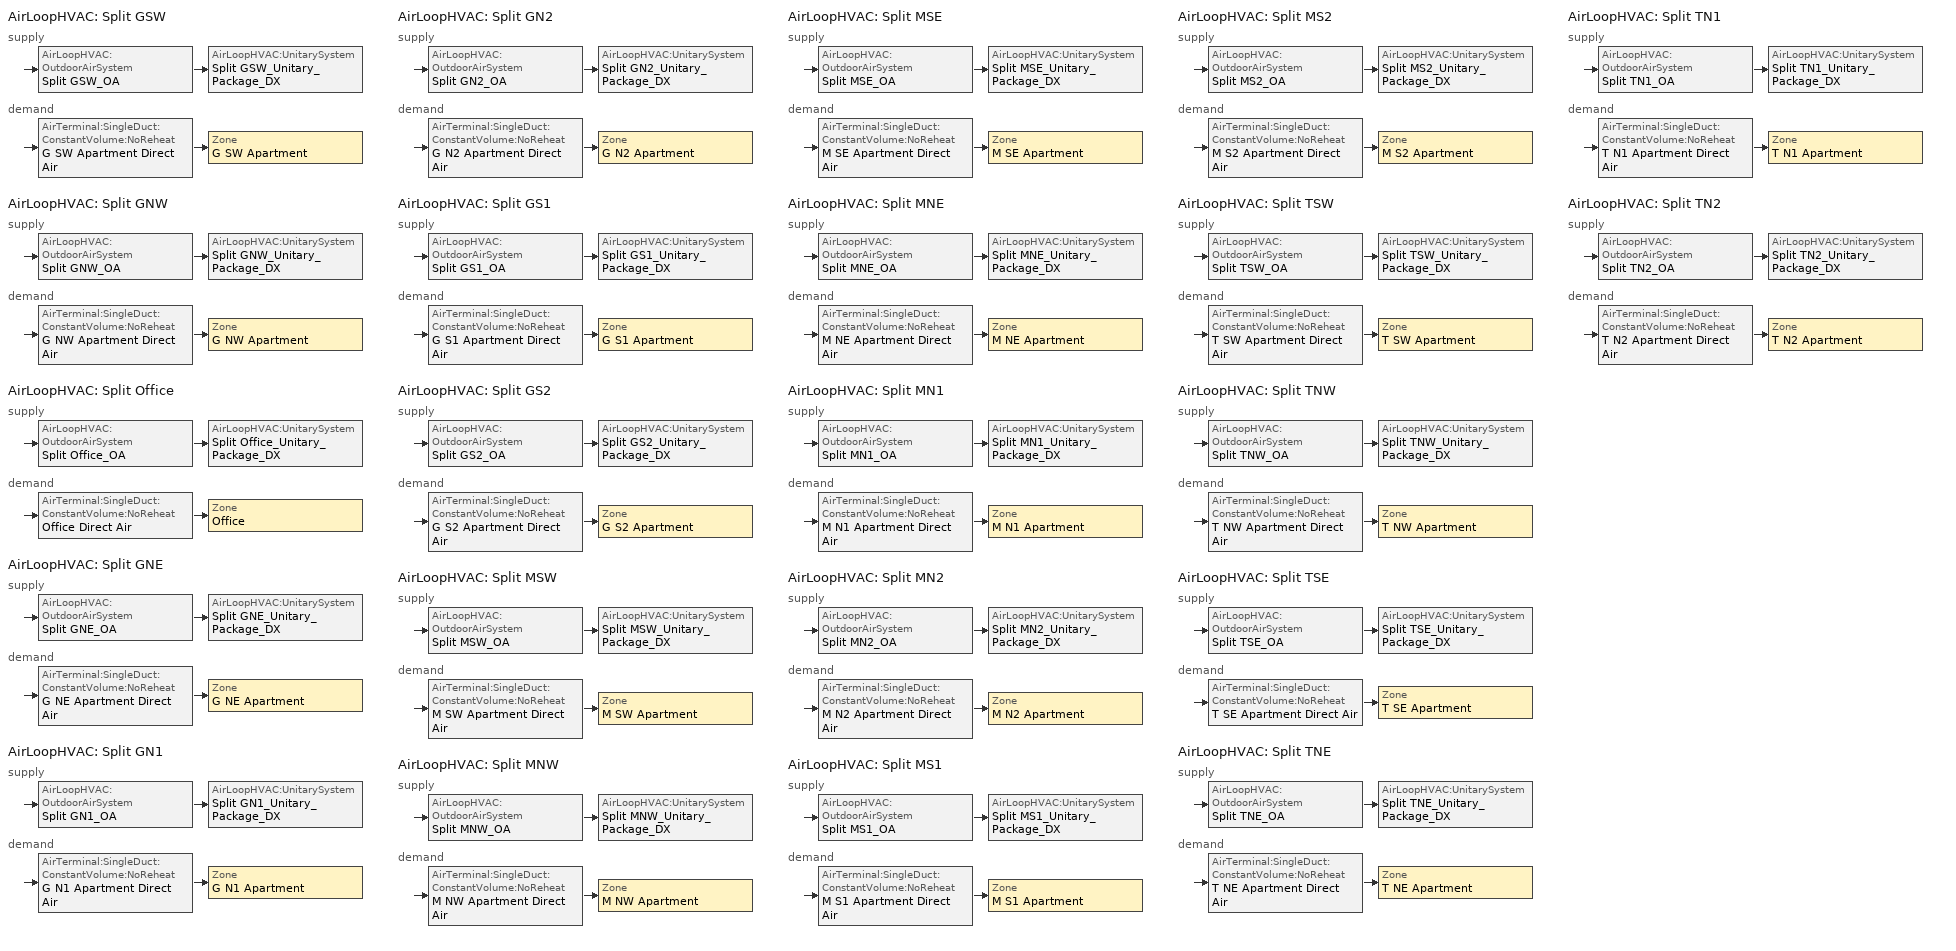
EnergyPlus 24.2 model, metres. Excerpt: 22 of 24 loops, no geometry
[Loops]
AirLoopHVAC 'Split GSW'
 supply: AirLoopHVAC:OutdoorAirSystem 'Split GSW_OA' > AirLoopHVAC:UnitarySystem 'Split GSW_Unitary_Package_DX'
 demand: AirTerminal:SingleDuct:ConstantVolume:NoReheat 'G SW Apartment Direct Air' > Zone 'G SW Apartment'
AirLoopHVAC 'Split GNW'
 supply: AirLoopHVAC:OutdoorAirSystem 'Split GNW_OA' > AirLoopHVAC:UnitarySystem 'Split GNW_Unitary_Package_DX'
 demand: AirTerminal:SingleDuct:ConstantVolume:NoReheat 'G NW Apartment Direct Air' > Zone 'G NW Apartment'
AirLoopHVAC 'Split Office'
 supply: AirLoopHVAC:OutdoorAirSystem 'Split Office_OA' > AirLoopHVAC:UnitarySystem 'Split Office_Unitary_Package_DX'
 demand: AirTerminal:SingleDuct:ConstantVolume:NoReheat 'Office Direct Air' > Zone 'Office'
AirLoopHVAC 'Split GNE'
 supply: AirLoopHVAC:OutdoorAirSystem 'Split GNE_OA' > AirLoopHVAC:UnitarySystem 'Split GNE_Unitary_Package_DX'
 demand: AirTerminal:SingleDuct:ConstantVolume:NoReheat 'G NE Apartment Direct Air' > Zone 'G NE Apartment'
AirLoopHVAC 'Split GN1'
 supply: AirLoopHVAC:OutdoorAirSystem 'Split GN1_OA' > AirLoopHVAC:UnitarySystem 'Split GN1_Unitary_Package_DX'
 demand: AirTerminal:SingleDuct:ConstantVolume:NoReheat 'G N1 Apartment Direct Air' > Zone 'G N1 Apartment'
AirLoopHVAC 'Split GN2'
 supply: AirLoopHVAC:OutdoorAirSystem 'Split GN2_OA' > AirLoopHVAC:UnitarySystem 'Split GN2_Unitary_Package_DX'
 demand: AirTerminal:SingleDuct:ConstantVolume:NoReheat 'G N2 Apartment Direct Air' > Zone 'G N2 Apartment'
AirLoopHVAC 'Split GS1'
 supply: AirLoopHVAC:OutdoorAirSystem 'Split GS1_OA' > AirLoopHVAC:UnitarySystem 'Split GS1_Unitary_Package_DX'
 demand: AirTerminal:SingleDuct:ConstantVolume:NoReheat 'G S1 Apartment Direct Air' > Zone 'G S1 Apartment'
AirLoopHVAC 'Split GS2'
 supply: AirLoopHVAC:OutdoorAirSystem 'Split GS2_OA' > AirLoopHVAC:UnitarySystem 'Split GS2_Unitary_Package_DX'
 demand: AirTerminal:SingleDuct:ConstantVolume:NoReheat 'G S2 Apartment Direct Air' > Zone 'G S2 Apartment'
AirLoopHVAC 'Split MSW'
 supply: AirLoopHVAC:OutdoorAirSystem 'Split MSW_OA' > AirLoopHVAC:UnitarySystem 'Split MSW_Unitary_Package_DX'
 demand: AirTerminal:SingleDuct:ConstantVolume:NoReheat 'M SW Apartment Direct Air' > Zone 'M SW Apartment'
AirLoopHVAC 'Split MNW'
 supply: AirLoopHVAC:OutdoorAirSystem 'Split MNW_OA' > AirLoopHVAC:UnitarySystem 'Split MNW_Unitary_Package_DX'
 demand: AirTerminal:SingleDuct:ConstantVolume:NoReheat 'M NW Apartment Direct Air' > Zone 'M NW Apartment'
AirLoopHVAC 'Split MSE'
 supply: AirLoopHVAC:OutdoorAirSystem 'Split MSE_OA' > AirLoopHVAC:UnitarySystem 'Split MSE_Unitary_Package_DX'
 demand: AirTerminal:SingleDuct:ConstantVolume:NoReheat 'M SE Apartment Direct Air' > Zone 'M SE Apartment'
AirLoopHVAC 'Split MNE'
 supply: AirLoopHVAC:OutdoorAirSystem 'Split MNE_OA' > AirLoopHVAC:UnitarySystem 'Split MNE_Unitary_Package_DX'
 demand: AirTerminal:SingleDuct:ConstantVolume:NoReheat 'M NE Apartment Direct Air' > Zone 'M NE Apartment'
AirLoopHVAC 'Split MN1'
 supply: AirLoopHVAC:OutdoorAirSystem 'Split MN1_OA' > AirLoopHVAC:UnitarySystem 'Split MN1_Unitary_Package_DX'
 demand: AirTerminal:SingleDuct:ConstantVolume:NoReheat 'M N1 Apartment Direct Air' > Zone 'M N1 Apartment'
AirLoopHVAC 'Split MN2'
 supply: AirLoopHVAC:OutdoorAirSystem 'Split MN2_OA' > AirLoopHVAC:UnitarySystem 'Split MN2_Unitary_Package_DX'
 demand: AirTerminal:SingleDuct:ConstantVolume:NoReheat 'M N2 Apartment Direct Air' > Zone 'M N2 Apartment'
AirLoopHVAC 'Split MS1'
 supply: AirLoopHVAC:OutdoorAirSystem 'Split MS1_OA' > AirLoopHVAC:UnitarySystem 'Split MS1_Unitary_Package_DX'
 demand: AirTerminal:SingleDuct:ConstantVolume:NoReheat 'M S1 Apartment Direct Air' > Zone 'M S1 Apartment'
AirLoopHVAC 'Split MS2'
 supply: AirLoopHVAC:OutdoorAirSystem 'Split MS2_OA' > AirLoopHVAC:UnitarySystem 'Split MS2_Unitary_Package_DX'
 demand: AirTerminal:SingleDuct:ConstantVolume:NoReheat 'M S2 Apartment Direct Air' > Zone 'M S2 Apartment'
AirLoopHVAC 'Split TSW'
 supply: AirLoopHVAC:OutdoorAirSystem 'Split TSW_OA' > AirLoopHVAC:UnitarySystem 'Split TSW_Unitary_Package_DX'
 demand: AirTerminal:SingleDuct:ConstantVolume:NoReheat 'T SW Apartment Direct Air' > Zone 'T SW Apartment'
AirLoopHVAC 'Split TNW'
 supply: AirLoopHVAC:OutdoorAirSystem 'Split TNW_OA' > AirLoopHVAC:UnitarySystem 'Split TNW_Unitary_Package_DX'
 demand: AirTerminal:SingleDuct:ConstantVolume:NoReheat 'T NW Apartment Direct Air' > Zone 'T NW Apartment'
AirLoopHVAC 'Split TSE'
 supply: AirLoopHVAC:OutdoorAirSystem 'Split TSE_OA' > AirLoopHVAC:UnitarySystem 'Split TSE_Unitary_Package_DX'
 demand: AirTerminal:SingleDuct:ConstantVolume:NoReheat 'T SE Apartment Direct Air' > Zone 'T SE Apartment'
AirLoopHVAC 'Split TNE'
 supply: AirLoopHVAC:OutdoorAirSystem 'Split TNE_OA' > AirLoopHVAC:UnitarySystem 'Split TNE_Unitary_Package_DX'
 demand: AirTerminal:SingleDuct:ConstantVolume:NoReheat 'T NE Apartment Direct Air' > Zone 'T NE Apartment'
AirLoopHVAC 'Split TN1'
 supply: AirLoopHVAC:OutdoorAirSystem 'Split TN1_OA' > AirLoopHVAC:UnitarySystem 'Split TN1_Unitary_Package_DX'
 demand: AirTerminal:SingleDuct:ConstantVolume:NoReheat 'T N1 Apartment Direct Air' > Zone 'T N1 Apartment'
AirLoopHVAC 'Split TN2'
 supply: AirLoopHVAC:OutdoorAirSystem 'Split TN2_OA' > AirLoopHVAC:UnitarySystem 'Split TN2_Unitary_Package_DX'
 demand: AirTerminal:SingleDuct:ConstantVolume:NoReheat 'T N2 Apartment Direct Air' > Zone 'T N2 Apartment'
[ThermostatSetpoint:SingleHeating]
Name | Setpoint Temperature Schedule
AptHeatingSetPoint | HTGSETP_APT_SCH
OffHeatingSetPoint | HTGSETP_DESIGN_OFF_SCH
[ThermostatSetpoint:SingleCooling]
Name | Setpoint Temperature Schedule
AptCoolingSetPoint | CLGSETP_APT_SCH
OffCoolingSetPoint | CLGSETP_DESIGN_OFF_SCH
[ThermostatSetpoint:DualSetpoint]
Name | Heating Setpoint Temperature Schedule | Cooling Setpoint Temperature Schedule
S Apartment Dual SP Control | S HTGSETP_APT_SCH | S CLGSETP_APT_SCH
N Apartment Dual SP Control | N HTGSETP_APT_SCH | N CLGSETP_APT_SCH
Office Dual SP Control | HTGSETP_OFF_SCH_NO_OPTIMUM | CLGSETP_OFF_SCH_No_Optimum
[DesignSpecification:ZoneAirDistribution]
CM DSZAD Building: Zone Air Distribution Effectiveness in Cooling Mode=1; Zone Air Distribution Effectiveness in Heating Mode=1
[Sizing:Zone] Zone Cooling Design Supply Air Temperature Input Method=SupplyAirTemperature; Zone Cooling Design Supply Air Temperature {C}=12.8; Zone Heating Design Supply Air Temperature Input Method=SupplyAirTemperature; Zone Heating Design Supply Air Temperature {C}=40; Zone Cooling Design Supply Air Humidity Ratio {kgWater/kgDryAir}=0.008; Zone Heating Design Supply Air Humidity Ratio {kgWater/kgDryAir}=0.008; Cooling Design Air Flow Method=DesignDay; Cooling Design Air Flow Rate {m3/s}=0; Cooling Minimum Air Flow Fraction=0; Heating Design Air Flow Method=DesignDay; Heating Design Air Flow Rate {m3/s}=0; Zone Load Sizing Method=Sensible Load Only No Latent Load; Zone Latent Cooling Design Supply Air Humidity Ratio Input Method=HumidityRatioDifference; Zone Cooling Design Supply Air Humidity Ratio Difference {kgWater/kgDryAir}=0.005; Zone Latent Heating Design Supply Air Humidity Ratio Input Method=HumidityRatioDifference; Zone Humidification Design Supply Air Humidity Ratio Difference {kgWater/kgDryAir}=0.005
Name | Design Specification Outdoor Air Object
G SW Apartment | SZ DSOA G SW Apartment
G NW Apartment | SZ DSOA G NW Apartment
Office | SZ DSOA Office
G NE Apartment | SZ DSOA G NE Apartment
G N1 Apartment | SZ DSOA G N1 Apartment
G N2 Apartment | SZ DSOA G N2 Apartment
G S1 Apartment | SZ DSOA G S1 Apartment
G S2 Apartment | SZ DSOA G S2 Apartment
M SW Apartment | SZ DSOA M SW Apartment
M NW Apartment | SZ DSOA M NW Apartment
M SE Apartment | SZ DSOA M SE Apartment
M NE Apartment | SZ DSOA M NE Apartment
M N1 Apartment | SZ DSOA M N1 Apartment
M N2 Apartment | SZ DSOA M N2 Apartment
M S1 Apartment | SZ DSOA M S1 Apartment
M S2 Apartment | SZ DSOA M S2 Apartment
T SW Apartment | SZ DSOA T SW Apartment
T NW Apartment | SZ DSOA T NW Apartment
T SE Apartment | SZ DSOA T SE Apartment
T NE Apartment | SZ DSOA T NE Apartment
T N1 Apartment | SZ DSOA T N1 Apartment
T N2 Apartment | SZ DSOA T N2 Apartment
[DesignSpecification:OutdoorAir] Outdoor Air Method=Flow/Area
Name | Outdoor Air Flow per Zone Floor Area {m3/s-m2}
SZ DSOA G SW Apartment; SZ DSOA G NW Apartment; SZ DSOA G NE Apartment; SZ DSOA G N1 Apartment; SZ DSOA G N2 Apartment; SZ DSOA G S1 Apartment; SZ DSOA G S2 Apartment; SZ DSOA M SW Apartment; SZ DSOA M NW Apartment; SZ DSOA M SE Apartment; SZ DSOA M NE Apartment; SZ DSOA M N1 Apartment; SZ DSOA M N2 Apartment; SZ DSOA M S1 Apartment; SZ DSOA M S2 Apartment; SZ DSOA T SW Apartment; SZ DSOA T NW Apartment; SZ DSOA T SE Apartment; SZ DSOA T NE Apartment; SZ DSOA T N1 Apartment; SZ DSOA T N2 Apartment | 0.000294105
SZ DSOA Office | 0.0004318
[ZoneControl:Thermostat] Control Type Schedule=ZONE CONTROL TYPE SCHED
Name | Zone or ZoneList | Control 1 | Control 2 | Control 3
G SW Apartment Thermostat | G SW Apartment | AptCoolingSetPoint | AptHeatingSetPoint | S Apartment Dual SP Control
G NW Apartment Thermostat | G NW Apartment | AptCoolingSetPoint | AptHeatingSetPoint | N Apartment Dual SP Control
Office Thermostat | Office | OffCoolingSetPoint | OffHeatingSetPoint | Office Dual SP Control
G NE Apartment Thermostat | G NE Apartment | AptCoolingSetPoint | AptHeatingSetPoint | N Apartment Dual SP Control
G N1 Apartment Thermostat | G N1 Apartment | AptCoolingSetPoint | AptHeatingSetPoint | N Apartment Dual SP Control
G N2 Apartment Thermostat | G N2 Apartment | AptCoolingSetPoint | AptHeatingSetPoint | N Apartment Dual SP Control
G S1 Apartment Thermostat | G S1 Apartment | AptCoolingSetPoint | AptHeatingSetPoint | S Apartment Dual SP Control
G S2 Apartment Thermostat | G S2 Apartment | AptCoolingSetPoint | AptHeatingSetPoint | S Apartment Dual SP Control
M SW Apartment Thermostat | M SW Apartment | AptCoolingSetPoint | AptHeatingSetPoint | S Apartment Dual SP Control
M NW Apartment Thermostat | M NW Apartment | AptCoolingSetPoint | AptHeatingSetPoint | N Apartment Dual SP Control
M SE Apartment Thermostat | M SE Apartment | AptCoolingSetPoint | AptHeatingSetPoint | S Apartment Dual SP Control
M NE Apartment Thermostat | M NE Apartment | AptCoolingSetPoint | AptHeatingSetPoint | N Apartment Dual SP Control
M N1 Apartment Thermostat | M N1 Apartment | AptCoolingSetPoint | AptHeatingSetPoint | N Apartment Dual SP Control
M N2 Apartment Thermostat | M N2 Apartment | AptCoolingSetPoint | AptHeatingSetPoint | N Apartment Dual SP Control
M S1 Apartment Thermostat | M S1 Apartment | AptCoolingSetPoint | AptHeatingSetPoint | S Apartment Dual SP Control
M S2 Apartment Thermostat | M S2 Apartment | AptCoolingSetPoint | AptHeatingSetPoint | S Apartment Dual SP Control
T SW Apartment Thermostat | T SW Apartment | AptCoolingSetPoint | AptHeatingSetPoint | S Apartment Dual SP Control
T NW Apartment Thermostat | T NW Apartment | AptCoolingSetPoint | AptHeatingSetPoint | N Apartment Dual SP Control
T SE Apartment Thermostat | T SE Apartment | AptCoolingSetPoint | AptHeatingSetPoint | S Apartment Dual SP Control
T NE Apartment Thermostat | T NE Apartment | AptCoolingSetPoint | AptHeatingSetPoint | N Apartment Dual SP Control
T N1 Apartment Thermostat | T N1 Apartment | AptCoolingSetPoint | AptHeatingSetPoint | N Apartment Dual SP Control
T N2 Apartment Thermostat | T N2 Apartment | AptCoolingSetPoint | AptHeatingSetPoint | N Apartment Dual SP Control
[Coil:Cooling:DX:SingleSpeed] Availability Schedule=COMPACT HVAC-ALWAYS 1; Gross Rated Total Cooling Capacity {W}=AUTOSIZE; Gross Rated Sensible Heat Ratio=AUTOSIZE; Gross Rated Cooling COP {W/W}=4.32299; Rated Air Flow Rate {m3/s}=AUTOSIZE; Total Cooling Capacity Function of Temperature Curve=Split_CapFT; Total Cooling Capacity Function of Flow Fraction Curve=Split_CapFF; Energy Input Ratio Function of Temperature Curve=Split_EIRFT; Energy Input Ratio Function of Flow Fraction Curve=Split_EIRFF; Part Load Fraction Correlation Curve=Split_PLR
Split GSW Cooling Coil; Split GNW Cooling Coil; Split Office Cooling Coil; Split GNE Cooling Coil; Split GN1 Cooling Coil; Split GN2 Cooling Coil; Split GS1 Cooling Coil; Split GS2 Cooling Coil; Split MSW Cooling Coil; Split MNW Cooling Coil; Split MSE Cooling Coil; Split MNE Cooling Coil; Split MN1 Cooling Coil; Split MN2 Cooling Coil; Split MS1 Cooling Coil; Split MS2 Cooling Coil; Split TSW Cooling Coil; Split TNW Cooling Coil; Split TSE Cooling Coil; Split TNE Cooling Coil; Split TN1 Cooling Coil; Split TN2 Cooling Coil
[Coil:Heating:Fuel] Availability Schedule=COMPACT HVAC-ALWAYS 1; Fuel Type=NaturalGas; Burner Efficiency=0.8; Nominal Capacity {W}=AUTOSIZE; On Cycle Parasitic Electric Load {W}=0; Off Cycle Parasitic Fuel Load {W}=0
Split GSW Heating Coil; Split GNW Heating Coil; Split Office Heating Coil; Split GNE Heating Coil; Split GN1 Heating Coil; Split GN2 Heating Coil; Split GS1 Heating Coil; Split GS2 Heating Coil; Split MSW Heating Coil; Split MNW Heating Coil; Split MSE Heating Coil; Split MNE Heating Coil; Split MN1 Heating Coil; Split MN2 Heating Coil; Split MS1 Heating Coil; Split MS2 Heating Coil; Split TSW Heating Coil; Split TNW Heating Coil; Split TSE Heating Coil; Split TNE Heating Coil; Split TN1 Heating Coil; Split TN2 Heating Coil
[Sizing:System] Type of Load to Size On=Sensible; Design Outdoor Air Flow Rate {m3/s}=AUTOSIZE; Central Heating Maximum System Air Flow Ratio=1; Preheat Design Temperature {C}=7; Preheat Design Humidity Ratio {kgWater/kgDryAir}=0.008; Precool Design Temperature {C}=12.8; Precool Design Humidity Ratio {kgWater/kgDryAir}=0.008; Central Cooling Design Supply Air Temperature {C}=12.8; Central Heating Design Supply Air Temperature {C}=40; Type of Zone Sum to Use=NonCoincident; 100% Outdoor Air in Cooling=No; 100% Outdoor Air in Heating=No; Central Cooling Design Supply Air Humidity Ratio {kgWater/kgDryAir}=0.008; Central Heating Design Supply Air Humidity Ratio {kgWater/kgDryAir}=0.008; Cooling Supply Air Flow Rate Method=DesignDay; Cooling Supply Air Flow Rate {m3/s}=0; Heating Supply Air Flow Rate Method=DesignDay; Heating Supply Air Flow Rate {m3/s}=0; System Outdoor Air Method=ZoneSum; Zone Maximum Outdoor Air Fraction=1; Cooling Design Capacity Method=CoolingDesignCapacity; Cooling Design Capacity {W}=autosize; Heating Design Capacity Method=HeatingDesignCapacity; Heating Design Capacity {W}=autosize; Central Cooling Capacity Control Method=OnOff
Split GSW; Split GNW; Split Office; Split GNE; Split GN1; Split GN2; Split GS1; Split GS2; Split MSW; Split MNW; Split MSE; Split MNE; Split MN1; Split MN2; Split MS1; Split MS2; Split TSW; Split TNW; Split TSE; Split TNE; Split TN1; Split TN2
[AirTerminal:SingleDuct:ConstantVolume:NoReheat] Availability Schedule=COMPACT HVAC-ALWAYS 1; Maximum Air Flow Rate {m3/s}=AUTOSIZE
G SW Apartment Direct Air; G NW Apartment Direct Air; Office Direct Air; G NE Apartment Direct Air; G N1 Apartment Direct Air; G N2 Apartment Direct Air; G S1 Apartment Direct Air; G S2 Apartment Direct Air; M SW Apartment Direct Air; M NW Apartment Direct Air; M SE Apartment Direct Air; M NE Apartment Direct Air; M N1 Apartment Direct Air; M N2 Apartment Direct Air; M S1 Apartment Direct Air; M S2 Apartment Direct Air; T SW Apartment Direct Air; T NW Apartment Direct Air; T SE Apartment Direct Air; T NE Apartment Direct Air; T N1 Apartment Direct Air; T N2 Apartment Direct Air
[Zone equipment]
G SW Apartment: G SW Apartment ERV, G SW Apartment Direct Air
G NW Apartment: G NW Apartment ERV, G NW Apartment Direct Air
Office: Office Direct Air
G NE Apartment: G NE Apartment ERV, G NE Apartment Direct Air
G N1 Apartment: G N1 Apartment ERV, G N1 Apartment Direct Air
G N2 Apartment: G N2 Apartment ERV, G N2 Apartment Direct Air
G S1 Apartment: G S1 Apartment ERV, G S1 Apartment Direct Air
G S2 Apartment: G S2 Apartment ERV, G S2 Apartment Direct Air
M SW Apartment: M SW Apartment ERV, M SW Apartment Direct Air
M NW Apartment: M NW Apartment ERV, M NW Apartment Direct Air
M SE Apartment: M SE Apartment ERV, M SE Apartment Direct Air
M NE Apartment: M NE Apartment ERV, M NE Apartment Direct Air
M N1 Apartment: M N1 Apartment ERV, M N1 Apartment Direct Air
M N2 Apartment: M N2 Apartment ERV, M N2 Apartment Direct Air
M S1 Apartment: M S1 Apartment ERV, M S1 Apartment Direct Air
M S2 Apartment: M S2 Apartment ERV, M S2 Apartment Direct Air
T SW Apartment: T SW Apartment ERV, T SW Apartment Direct Air
T NW Apartment: T NW Apartment ERV, T NW Apartment Direct Air
T SE Apartment: T SE Apartment ERV, T SE Apartment Direct Air
T NE Apartment: T NE Apartment ERV, T NE Apartment Direct Air
T N1 Apartment: T N1 Apartment ERV, T N1 Apartment Direct Air
T N2 Apartment: T N2 Apartment ERV, T N2 Apartment Direct Air
[Fan:OnOff] Maximum Flow Rate {m3/s}=autosize; Motor In Airstream Fraction=1
Name | Availability Schedule | Fan Total Efficiency | Pressure Rise {Pa} | Motor Efficiency
Split GSW Supply Fan; Split GNW Supply Fan; Split Office Supply Fan; Split GNE Supply Fan; Split GN1 Supply Fan; Split GN2 Supply Fan; Split GS1 Supply Fan; Split GS2 Supply Fan; Split MSW Supply Fan; Split MNW Supply Fan; Split MSE Supply Fan; Split MNE Supply Fan; Split MN1 Supply Fan; Split MN2 Supply Fan; Split MS1 Supply Fan; Split MS2 Supply Fan; Split TSW Supply Fan; Split TNW Supply Fan; Split TSE Supply Fan; Split TNE Supply Fan; Split TN1 Supply Fan; Split TN2 Supply Fan | COMPACT HVAC-ALWAYS 1 | 0.55575 | 622.5 | 0.855
G SW Apartment ERV Sup Fan; G SW Apartment ERV Exh Fan; G NW Apartment ERV Sup Fan; G NW Apartment ERV Exh Fan; G NE Apartment ERV Sup Fan; G NE Apartment ERV Exh Fan; G N1 Apartment ERV Sup Fan; G N1 Apartment ERV Exh Fan; G N2 Apartment ERV Sup Fan; G N2 Apartment ERV Exh Fan; G S1 Apartment ERV Sup Fan; G S1 Apartment ERV Exh Fan; G S2 Apartment ERV Sup Fan; G S2 Apartment ERV Exh Fan; M SW Apartment ERV Sup Fan; M SW Apartment ERV Exh Fan; M NW Apartment ERV Sup Fan; M NW Apartment ERV Exh Fan; M SE Apartment ERV Sup Fan; M SE Apartment ERV Exh Fan; M NE Apartment ERV Sup Fan; M NE Apartment ERV Exh Fan; M N1 Apartment ERV Sup Fan; M N1 Apartment ERV Exh Fan; M N2 Apartment ERV Sup Fan; M N2 Apartment ERV Exh Fan; M S1 Apartment ERV Sup Fan; M S1 Apartment ERV Exh Fan; M S2 Apartment ERV Sup Fan; M S2 Apartment ERV Exh Fan; T SW Apartment ERV Sup Fan; T SW Apartment ERV Exh Fan; T NW Apartment ERV Sup Fan; T NW Apartment ERV Exh Fan; T SE Apartment ERV Sup Fan; T SE Apartment ERV Exh Fan; T NE Apartment ERV Sup Fan; T NE Apartment ERV Exh Fan; T N1 Apartment ERV Sup Fan; T N1 Apartment ERV Exh Fan; T N2 Apartment ERV Sup Fan; T N2 Apartment ERV Exh Fan | All On | 0.303158 | 257.2747 | 0.48
[AirLoopHVAC:UnitarySystem] Control Type=Load; Dehumidification Control Type=None; Availability Schedule=COMPACT HVAC-ALWAYS 1; Fan Placement=BlowThrough; DX Heating Coil Sizing Ratio=1; Use DOAS DX Cooling Coil=No; Minimum Supply Air Temperature {C}=2; Latent Load Control=SensibleOnlyLoadControl; Cooling Supply Air Flow Rate Method=SupplyAirFlowRate; Cooling Supply Air Flow Rate {m3/s}=AUTOSIZE; Heating Supply Air Flow Rate Method=SupplyAirFlowRate; Heating Supply Air Flow Rate {m3/s}=AUTOSIZE; No Load Supply Air Flow Rate Method=SupplyAirFlowRate; No Load Supply Air Flow Rate {m3/s}=AUTOSIZE; No Load Supply Air Flow Rate Control Set To Low Speed=No; Maximum Supply Air Temperature {C}=AUTOSIZE
Name | Controlling Zone or Thermostat Location | Supply Fan | Supply Air Fan Operating Mode Schedule | Heating Coil | Cooling Coil
Split GSW_Unitary_Package_DX | G SW Apartment | Split GSW Supply Fan | All Off | Split GSW Heating Coil | Split GSW Cooling Coil
Split GNW_Unitary_Package_DX | G NW Apartment | Split GNW Supply Fan | All Off | Split GNW Heating Coil | Split GNW Cooling Coil
Split Office_Unitary_Package_DX | Office | Split Office Supply Fan | FAN_OFF_w_SB_SCH | Split Office Heating Coil | Split Office Cooling Coil
Split GNE_Unitary_Package_DX | G NE Apartment | Split GNE Supply Fan | All Off | Split GNE Heating Coil | Split GNE Cooling Coil
Split GN1_Unitary_Package_DX | G N1 Apartment | Split GN1 Supply Fan | All Off | Split GN1 Heating Coil | Split GN1 Cooling Coil
Split GN2_Unitary_Package_DX | G N2 Apartment | Split GN2 Supply Fan | All Off | Split GN2 Heating Coil | Split GN2 Cooling Coil
Split GS1_Unitary_Package_DX | G S1 Apartment | Split GS1 Supply Fan | All Off | Split GS1 Heating Coil | Split GS1 Cooling Coil
Split GS2_Unitary_Package_DX | G S2 Apartment | Split GS2 Supply Fan | All Off | Split GS2 Heating Coil | Split GS2 Cooling Coil
Split MSW_Unitary_Package_DX | M SW Apartment | Split MSW Supply Fan | All Off | Split MSW Heating Coil | Split MSW Cooling Coil
Split MNW_Unitary_Package_DX | M NW Apartment | Split MNW Supply Fan | All Off | Split MNW Heating Coil | Split MNW Cooling Coil
Split MSE_Unitary_Package_DX | M SE Apartment | Split MSE Supply Fan | All Off | Split MSE Heating Coil | Split MSE Cooling Coil
Split MNE_Unitary_Package_DX | M NE Apartment | Split MNE Supply Fan | All Off | Split MNE Heating Coil | Split MNE Cooling Coil
Split MN1_Unitary_Package_DX | M N1 Apartment | Split MN1 Supply Fan | All Off | Split MN1 Heating Coil | Split MN1 Cooling Coil
Split MN2_Unitary_Package_DX | M N2 Apartment | Split MN2 Supply Fan | All Off | Split MN2 Heating Coil | Split MN2 Cooling Coil
Split MS1_Unitary_Package_DX | M S1 Apartment | Split MS1 Supply Fan | All Off | Split MS1 Heating Coil | Split MS1 Cooling Coil
Split MS2_Unitary_Package_DX | M S2 Apartment | Split MS2 Supply Fan | All Off | Split MS2 Heating Coil | Split MS2 Cooling Coil
Split TSW_Unitary_Package_DX | T SW Apartment | Split TSW Supply Fan | All Off | Split TSW Heating Coil | Split TSW Cooling Coil
Split TNW_Unitary_Package_DX | T NW Apartment | Split TNW Supply Fan | All Off | Split TNW Heating Coil | Split TNW Cooling Coil
Split TSE_Unitary_Package_DX | T SE Apartment | Split TSE Supply Fan | All Off | Split TSE Heating Coil | Split TSE Cooling Coil
Split TNE_Unitary_Package_DX | T NE Apartment | Split TNE Supply Fan | All Off | Split TNE Heating Coil | Split TNE Cooling Coil
Split TN1_Unitary_Package_DX | T N1 Apartment | Split TN1 Supply Fan | All Off | Split TN1 Heating Coil | Split TN1 Cooling Coil
Split TN2_Unitary_Package_DX | T N2 Apartment | Split TN2 Supply Fan | All Off | Split TN2 Heating Coil | Split TN2 Cooling Coil
[Controller:OutdoorAir] Minimum Outdoor Air Flow Rate {m3/s}=AUTOSIZE; Maximum Outdoor Air Flow Rate {m3/s}=AUTOSIZE; Economizer Control Type=NoEconomizer; Economizer Control Action Type=ModulateFlow; Lockout Type=LockoutWithHeating; Minimum Limit Type=FixedMinimum
Name | Minimum Outdoor Air Schedule | Heat Recovery Bypass Control Type
Split GSW_OA_Controller; Split GNW_OA_Controller; Split GNE_OA_Controller; Split GN1_OA_Controller; Split GN2_OA_Controller; Split GS1_OA_Controller; Split GS2_OA_Controller; Split MSW_OA_Controller; Split MNW_OA_Controller; Split MSE_OA_Controller; Split MNE_OA_Controller; Split MN1_OA_Controller; Split MN2_OA_Controller; Split MS1_OA_Controller; Split MS2_OA_Controller; Split TSW_OA_Controller; Split TNW_OA_Controller; Split TSE_OA_Controller; Split TNE_OA_Controller; Split TN1_OA_Controller; Split TN2_OA_Controller | All Off | BypassWhenWithinEconomizerLimits
Split Office_OA_Controller
[AirLoopHVAC] Design Supply Air Flow Rate {m3/s}=AUTOSIZE
Split GSW; Split GNW; Split Office; Split GNE; Split GN1; Split GN2; Split GS1; Split GS2; Split MSW; Split MNW; Split MSE; Split MNE; Split MN1; Split MN2; Split MS1; Split MS2; Split TSW; Split TNW; Split TSE; Split TNE; Split TN1; Split TN2
[SetpointManager:SingleZone:Heating] Control Variable=Temperature; Minimum Supply Air Temperature {C}=12.8; Maximum Supply Air Temperature {C}=40
Name | Control Zone | Setpoint Node or NodeList
SupAirTemp MngrG SW Apartment - Htg | G SW Apartment | Split GSW Supply Equipment Outlet Node
SupAirTemp MngrG NW Apartment - Htg | G NW Apartment | Split GNW Supply Equipment Outlet Node
SupAirTemp MngrOffice - Htg | Office | Split Office Supply Equipment Outlet Node
SupAirTemp MngrG NE Apartment - Htg | G NE Apartment | Split GNE Supply Equipment Outlet Node
SupAirTemp MngrG N1 Apartment - Htg | G N1 Apartment | Split GN1 Supply Equipment Outlet Node
SupAirTemp MngrG N2 Apartment - Htg | G N2 Apartment | Split GN2 Supply Equipment Outlet Node
SupAirTemp MngrG S1 Apartment - Htg | G S1 Apartment | Split GS1 Supply Equipment Outlet Node
SupAirTemp MngrG S2 Apartment - Htg | G S2 Apartment | Split GS2 Supply Equipment Outlet Node
SupAirTemp MngrM SW Apartment - Htg | M SW Apartment | Split MSW Supply Equipment Outlet Node
SupAirTemp MngrM NW Apartment - Htg | M NW Apartment | Split MNW Supply Equipment Outlet Node
SupAirTemp MngrM SE Apartment - Htg | M SE Apartment | Split MSE Supply Equipment Outlet Node
SupAirTemp MngrM NE Apartment - Htg | M NE Apartment | Split MNE Supply Equipment Outlet Node
SupAirTemp MngrM N1 Apartment - Htg | M N1 Apartment | Split MN1 Supply Equipment Outlet Node
SupAirTemp MngrM N2 Apartment - Htg | M N2 Apartment | Split MN2 Supply Equipment Outlet Node
SupAirTemp MngrM S1 Apartment - Htg | M S1 Apartment | Split MS1 Supply Equipment Outlet Node
SupAirTemp MngrM S2 Apartment - Htg | M S2 Apartment | Split MS2 Supply Equipment Outlet Node
SupAirTemp MngrT SW Apartment - Htg | T SW Apartment | Split TSW Supply Equipment Outlet Node
SupAirTemp MngrT NW Apartment - Htg | T NW Apartment | Split TNW Supply Equipment Outlet Node
SupAirTemp MngrT SE Apartment - Htg | T SE Apartment | Split TSE Supply Equipment Outlet Node
SupAirTemp MngrT NE Apartment - Htg | T NE Apartment | Split TNE Supply Equipment Outlet Node
SupAirTemp MngrT N1 Apartment - Htg | T N1 Apartment | Split TN1 Supply Equipment Outlet Node
SupAirTemp MngrT N2 Apartment - Htg | T N2 Apartment | Split TN2 Supply Equipment Outlet Node
[SetpointManager:SingleZone:Cooling] Control Variable=Temperature; Minimum Supply Air Temperature {C}=12.8; Maximum Supply Air Temperature {C}=40
Name | Control Zone | Setpoint Node or NodeList
SupAirTemp MngrG SW Apartment - Clg | G SW Apartment | Split GSW Zone Equipment Inlet Node
SupAirTemp MngrG NW Apartment - Clg | G NW Apartment | Split GNW Zone Equipment Inlet Node
SupAirTemp MngrOffice - Clg | Office | Split Office Zone Equipment Inlet Node
SupAirTemp MngrG NE Apartment - Clg | G NE Apartment | Split GNE Zone Equipment Inlet Node
SupAirTemp MngrG N1 Apartment - Clg | G N1 Apartment | Split GN1 Zone Equipment Inlet Node
SupAirTemp MngrG N2 Apartment - Clg | G N2 Apartment | Split GN2 Zone Equipment Inlet Node
SupAirTemp MngrG S1 Apartment - Clg | G S1 Apartment | Split GS1 Zone Equipment Inlet Node
SupAirTemp MngrG S2 Apartment - Clg | G S2 Apartment | Split GS2 Zone Equipment Inlet Node
SupAirTemp MngrM SW Apartment - Clg | M SW Apartment | Split MSW Zone Equipment Inlet Node
SupAirTemp MngrM NW Apartment - Clg | M NW Apartment | Split MNW Zone Equipment Inlet Node
SupAirTemp MngrM SE Apartment - Clg | M SE Apartment | Split MSE Zone Equipment Inlet Node
SupAirTemp MngrM NE Apartment - Clg | M NE Apartment | Split MNE Zone Equipment Inlet Node
SupAirTemp MngrM N1 Apartment - Clg | M N1 Apartment | Split MN1 Zone Equipment Inlet Node
SupAirTemp MngrM N2 Apartment - Clg | M N2 Apartment | Split MN2 Zone Equipment Inlet Node
SupAirTemp MngrM S1 Apartment - Clg | M S1 Apartment | Split MS1 Zone Equipment Inlet Node
SupAirTemp MngrM S2 Apartment - Clg | M S2 Apartment | Split MS2 Zone Equipment Inlet Node
SupAirTemp MngrT SW Apartment - Clg | T SW Apartment | Split TSW Zone Equipment Inlet Node
SupAirTemp MngrT NW Apartment - Clg | T NW Apartment | Split TNW Zone Equipment Inlet Node
SupAirTemp MngrT SE Apartment - Clg | T SE Apartment | Split TSE Zone Equipment Inlet Node
SupAirTemp MngrT NE Apartment - Clg | T NE Apartment | Split TNE Zone Equipment Inlet Node
SupAirTemp MngrT N1 Apartment - Clg | T N1 Apartment | Split TN1 Zone Equipment Inlet Node
SupAirTemp MngrT N2 Apartment - Clg | T N2 Apartment | Split TN2 Zone Equipment Inlet Node
[SetpointManager:MixedAir] Control Variable=Temperature
Name | Setpoint Node or NodeList
Split GSW_OAMixed Air Temp Manager | Split GSW Mixed Air Outlet
Split GNW_OAMixed Air Temp Manager | Split GNW Mixed Air Outlet
Split Office_OAMixed Air Temp Manager | Split Office Mixed Air Outlet
Split GNE_OAMixed Air Temp Manager | Split GNE Mixed Air Outlet
Split GN1_OAMixed Air Temp Manager | Split GN1 Mixed Air Outlet
Split GN2_OAMixed Air Temp Manager | Split GN2 Mixed Air Outlet
Split GS1_OAMixed Air Temp Manager | Split GS1 Mixed Air Outlet
Split GS2_OAMixed Air Temp Manager | Split GS2 Mixed Air Outlet
Split MSW_OAMixed Air Temp Manager | Split MSW Mixed Air Outlet
Split MNW_OAMixed Air Temp Manager | Split MNW Mixed Air Outlet
Split MSE_OAMixed Air Temp Manager | Split MSE Mixed Air Outlet
Split MNE_OAMixed Air Temp Manager | Split MNE Mixed Air Outlet
Split MN1_OAMixed Air Temp Manager | Split MN1 Mixed Air Outlet
Split MN2_OAMixed Air Temp Manager | Split MN2 Mixed Air Outlet
Split MS1_OAMixed Air Temp Manager | Split MS1 Mixed Air Outlet
Split MS2_OAMixed Air Temp Manager | Split MS2 Mixed Air Outlet
Split TSW_OAMixed Air Temp Manager | Split TSW Mixed Air Outlet
Split TNW_OAMixed Air Temp Manager | Split TNW Mixed Air Outlet
Split TSE_OAMixed Air Temp Manager | Split TSE Mixed Air Outlet
Split TNE_OAMixed Air Temp Manager | Split TNE Mixed Air Outlet
Split TN1_OAMixed Air Temp Manager | Split TN1 Mixed Air Outlet
Split TN2_OAMixed Air Temp Manager | Split TN2 Mixed Air Outlet
[ZoneHVAC:EnergyRecoveryVentilator] Availability Schedule=All On; Supply Air Flow Rate {m3/s}=autosize; Exhaust Air Flow Rate {m3/s}=autosize; Ventilation Rate per Unit Floor Area {m3/s-m2}=0.000294105
Name | Heat Exchanger | Supply Air Fan | Exhaust Air Fan | Controller
G SW Apartment ERV | G SW Apartment OA Heat Exchanger | G SW Apartment ERV Sup Fan | G SW Apartment ERV Exh Fan | G SW Apartment ERV Ctrl
G NW Apartment ERV | G NW Apartment OA Heat Exchanger | G NW Apartment ERV Sup Fan | G NW Apartment ERV Exh Fan | G NW Apartment ERV Ctrl
G NE Apartment ERV | G NE Apartment OA Heat Exchanger | G NE Apartment ERV Sup Fan | G NE Apartment ERV Exh Fan | G NE Apartment ERV Ctrl
G N1 Apartment ERV | G N1 Apartment OA Heat Exchanger | G N1 Apartment ERV Sup Fan | G N1 Apartment ERV Exh Fan | G N1 Apartment ERV Ctrl
G N2 Apartment ERV | G N2 Apartment OA Heat Exchanger | G N2 Apartment ERV Sup Fan | G N2 Apartment ERV Exh Fan | G N2 Apartment ERV Ctrl
G S1 Apartment ERV | G S1 Apartment OA Heat Exchanger | G S1 Apartment ERV Sup Fan | G S1 Apartment ERV Exh Fan | G S1 Apartment ERV Ctrl
G S2 Apartment ERV | G S2 Apartment OA Heat Exchanger | G S2 Apartment ERV Sup Fan | G S2 Apartment ERV Exh Fan | G S2 Apartment ERV Ctrl
M SW Apartment ERV | M SW Apartment OA Heat Exchanger | M SW Apartment ERV Sup Fan | M SW Apartment ERV Exh Fan | M SW Apartment ERV Ctrl
M NW Apartment ERV | M NW Apartment OA Heat Exchanger | M NW Apartment ERV Sup Fan | M NW Apartment ERV Exh Fan | M NW Apartment ERV Ctrl
M SE Apartment ERV | M SE Apartment OA Heat Exchanger | M SE Apartment ERV Sup Fan | M SE Apartment ERV Exh Fan | M SE Apartment ERV Ctrl
M NE Apartment ERV | M NE Apartment OA Heat Exchanger | M NE Apartment ERV Sup Fan | M NE Apartment ERV Exh Fan | M NE Apartment ERV Ctrl
M N1 Apartment ERV | M N1 Apartment OA Heat Exchanger | M N1 Apartment ERV Sup Fan | M N1 Apartment ERV Exh Fan | M N1 Apartment ERV Ctrl
M N2 Apartment ERV | M N2 Apartment OA Heat Exchanger | M N2 Apartment ERV Sup Fan | M N2 Apartment ERV Exh Fan | M N2 Apartment ERV Ctrl
M S1 Apartment ERV | M S1 Apartment OA Heat Exchanger | M S1 Apartment ERV Sup Fan | M S1 Apartment ERV Exh Fan | M S1 Apartment ERV Ctrl
M S2 Apartment ERV | M S2 Apartment OA Heat Exchanger | M S2 Apartment ERV Sup Fan | M S2 Apartment ERV Exh Fan | M S2 Apartment ERV Ctrl
T SW Apartment ERV | T SW Apartment OA Heat Exchanger | T SW Apartment ERV Sup Fan | T SW Apartment ERV Exh Fan | T SW Apartment ERV Ctrl
T NW Apartment ERV | T NW Apartment OA Heat Exchanger | T NW Apartment ERV Sup Fan | T NW Apartment ERV Exh Fan | T NW Apartment ERV Ctrl
T SE Apartment ERV | T SE Apartment OA Heat Exchanger | T SE Apartment ERV Sup Fan | T SE Apartment ERV Exh Fan | T SE Apartment ERV Ctrl
T NE Apartment ERV | T NE Apartment OA Heat Exchanger | T NE Apartment ERV Sup Fan | T NE Apartment ERV Exh Fan | T NE Apartment ERV Ctrl
T N1 Apartment ERV | T N1 Apartment OA Heat Exchanger | T N1 Apartment ERV Sup Fan | T N1 Apartment ERV Exh Fan | T N1 Apartment ERV Ctrl
T N2 Apartment ERV | T N2 Apartment OA Heat Exchanger | T N2 Apartment ERV Sup Fan | T N2 Apartment ERV Exh Fan | T N2 Apartment ERV Ctrl
[ZoneHVAC:EnergyRecoveryVentilator:Controller] Exhaust Air Temperature Limit=NoExhaustAirTemperatureLimit; Exhaust Air Enthalpy Limit=NoExhaustAirEnthalpyLimit; High Humidity Control Flag=No; High Humidity Outdoor Air Flow Ratio=1; Control High Indoor Humidity Based on Outdoor Humidity Ratio=No
G SW Apartment ERV Ctrl; G NW Apartment ERV Ctrl; G NE Apartment ERV Ctrl; G N1 Apartment ERV Ctrl; G N2 Apartment ERV Ctrl; G S1 Apartment ERV Ctrl; G S2 Apartment ERV Ctrl; M SW Apartment ERV Ctrl; M NW Apartment ERV Ctrl; M SE Apartment ERV Ctrl; M NE Apartment ERV Ctrl; M N1 Apartment ERV Ctrl; M N2 Apartment ERV Ctrl; M S1 Apartment ERV Ctrl; M S2 Apartment ERV Ctrl; T SW Apartment ERV Ctrl; T NW Apartment ERV Ctrl; T SE Apartment ERV Ctrl; T NE Apartment ERV Ctrl; T N1 Apartment ERV Ctrl; T N2 Apartment ERV Ctrl
[HeatExchanger:AirToAir:SensibleAndLatent] Availability Schedule=AllOn_Except_DD; Nominal Supply Air Flow Rate {m3/s}=AUTOSIZE; Sensible Effectiveness at 100% Heating Air Flow=0.6; Latent Effectiveness at 100% Heating Air Flow=0; Sensible Effectiveness at 100% Cooling Air Flow=0.596; Latent Effectiveness at 100% Cooling Air Flow=0; Nominal Electric Power {W}=0; Supply Air Outlet Temperature Control=No; Heat Exchanger Type=Rotary; Frost Control Type=ExhaustOnly; Threshold Temperature {C}=-23.3; Initial Defrost Time Fraction=0.167; Rate of Defrost Time Fraction Increase {1/K}=1.44
Name | Sensible Effectiveness of Heating Air Flow Curve | Sensible Effectiveness of Cooling Air Flow Curve
G SW Apartment OA Heat Exchanger | G SW Apartment OA Heat Exchanger_1 | G SW Apartment OA Heat Exchanger_3
G NW Apartment OA Heat Exchanger | G NW Apartment OA Heat Exchanger_1 | G NW Apartment OA Heat Exchanger_3
G NE Apartment OA Heat Exchanger | G NE Apartment OA Heat Exchanger_1 | G NE Apartment OA Heat Exchanger_3
G N1 Apartment OA Heat Exchanger | G N1 Apartment OA Heat Exchanger_1 | G N1 Apartment OA Heat Exchanger_3
G N2 Apartment OA Heat Exchanger | G N2 Apartment OA Heat Exchanger_1 | G N2 Apartment OA Heat Exchanger_3
G S1 Apartment OA Heat Exchanger | G S1 Apartment OA Heat Exchanger_1 | G S1 Apartment OA Heat Exchanger_3
G S2 Apartment OA Heat Exchanger | G S2 Apartment OA Heat Exchanger_1 | G S2 Apartment OA Heat Exchanger_3
M SW Apartment OA Heat Exchanger | M SW Apartment OA Heat Exchanger_1 | M SW Apartment OA Heat Exchanger_3
M NW Apartment OA Heat Exchanger | M NW Apartment OA Heat Exchanger_1 | M NW Apartment OA Heat Exchanger_3
M SE Apartment OA Heat Exchanger | M SE Apartment OA Heat Exchanger_1 | M SE Apartment OA Heat Exchanger_3
M NE Apartment OA Heat Exchanger | M NE Apartment OA Heat Exchanger_1 | M NE Apartment OA Heat Exchanger_3
M N1 Apartment OA Heat Exchanger | M N1 Apartment OA Heat Exchanger_1 | M N1 Apartment OA Heat Exchanger_3
M N2 Apartment OA Heat Exchanger | M N2 Apartment OA Heat Exchanger_1 | M N2 Apartment OA Heat Exchanger_3
M S1 Apartment OA Heat Exchanger | M S1 Apartment OA Heat Exchanger_1 | M S1 Apartment OA Heat Exchanger_3
M S2 Apartment OA Heat Exchanger | M S2 Apartment OA Heat Exchanger_1 | M S2 Apartment OA Heat Exchanger_3
T SW Apartment OA Heat Exchanger | T SW Apartment OA Heat Exchanger_1 | T SW Apartment OA Heat Exchanger_3
T NW Apartment OA Heat Exchanger | T NW Apartment OA Heat Exchanger_1 | T NW Apartment OA Heat Exchanger_3
T SE Apartment OA Heat Exchanger | T SE Apartment OA Heat Exchanger_1 | T SE Apartment OA Heat Exchanger_3
T NE Apartment OA Heat Exchanger | T NE Apartment OA Heat Exchanger_1 | T NE Apartment OA Heat Exchanger_3
T N1 Apartment OA Heat Exchanger | T N1 Apartment OA Heat Exchanger_1 | T N1 Apartment OA Heat Exchanger_3
T N2 Apartment OA Heat Exchanger | T N2 Apartment OA Heat Exchanger_1 | T N2 Apartment OA Heat Exchanger_3
[Controller:MechanicalVentilation]
Office_DCV: Demand Controlled Ventilation=No; System Outdoor Air Method=ZoneSum; Zone or ZoneList 1=Office; Design Specification Outdoor Air Object Name 1=SZ DSOA Office; Design Specification Zone Air Distribution Object Name 1=CM DSZAD Building
[WaterHeater:Mixed] Tank Volume {m3}=0.189271; Setpoint Temperature Schedule=Hot Water Setpoint Temp Schedule; Deadband Temperature Difference {deltaC}=1.11111; Maximum Temperature Limit {C}=82.2222; Heater Control Type=Cycle; Heater Maximum Capacity {W}=14653.55; Heater Minimum Capacity {W}=0; Heater Fuel Type=ELECTRICITY; Heater Thermal Efficiency=1; Off Cycle Parasitic Fuel Type=ELECTRICITY; Off Cycle Parasitic Heat Fraction to Tank=0; On Cycle Parasitic Fuel Type=ELECTRICITY; On Cycle Parasitic Heat Fraction to Tank=0; Ambient Temperature Indicator=Zone; Off Cycle Loss Coefficient to Ambient Temperature {W/K}=2.01256; On Cycle Loss Coefficient to Ambient Temperature {W/K}=2.01256; Use Flow Rate Fraction Schedule=APT_DHW_SCH
Name | Off Cycle Parasitic Fuel Consumption Rate {W} | On Cycle Parasitic Fuel Consumption Rate {W} | Ambient Temperature Zone | Peak Use Flow Rate {m3/s}
G SW Apartment Water Heater | 87 | 87 | G SW Apartment | 3.26472e-06
G NW Apartment Water Heater | 87 | 87 | G NW Apartment | 3.26472e-06
G NE Apartment Water Heater | 87 | 87 | G NE Apartment | 3.26472e-06
G N1 Apartment Water Heater | 87 | 87 | G N1 Apartment | 3.26472e-06
G N2 Apartment Water Heater | 87 | 87 | G N2 Apartment | 3.26472e-06
G S1 Apartment Water Heater | 87 | 87 | G S1 Apartment | 3.26472e-06
G S2 Apartment Water Heater | 87 | 87 | G S2 Apartment | 3.26472e-06
M SW Apartment Water Heater | 73 | 73 | M SW Apartment | 6.52944e-06
M NW Apartment Water Heater | 73 | 73 | M NW Apartment | 6.52944e-06
M SE Apartment Water Heater | 73 | 73 | M SE Apartment | 6.52944e-06
M NE Apartment Water Heater | 73 | 73 | M NE Apartment | 6.52944e-06
M N1 Apartment Water Heater | 73 | 73 | M N1 Apartment | 6.52944e-06
M N2 Apartment Water Heater | 73 | 73 | M N2 Apartment | 6.52944e-06
M S1 Apartment Water Heater | 73 | 73 | M S1 Apartment | 6.52944e-06
M S2 Apartment Water Heater | 73 | 73 | M S2 Apartment | 6.52944e-06
T SW Apartment Water Heater | 87 | 87 | T SW Apartment | 3.26472e-06
T NW Apartment Water Heater | 87 | 87 | T NW Apartment | 3.26472e-06
T SE Apartment Water Heater | 87 | 87 | T SE Apartment | 3.26472e-06
T NE Apartment Water Heater | 87 | 87 | T NE Apartment | 3.26472e-06
T N1 Apartment Water Heater | 87 | 87 | T N1 Apartment | 3.26472e-06
T N2 Apartment Water Heater | 87 | 87 | T N2 Apartment | 3.26472e-06
[EnergyManagementSystem:Sensor] Output:Variable or Output:Meter=Zone Ventilation Standard Density Volume Flow Rate
Name | Output:Variable or Output:Meter Index Key
S_Sliding_Door_Ventilation_Sensor | M S1 APARTMENT
N_Sliding_Door_Ventilation_Sensor | M N1 APARTMENT
[Schedule:Compact]
HTGSETP_APT_SCH; N HTGSETP_APT_SCH; HTGSETP_DESIGN_OFF_SCH: THROUGH: 12/31, FOR:AllDays, UNTIL: 24:00, 21.1
CLGSETP_APT_SCH; N CLGSETP_APT_SCH: THROUGH: 12/31, For: SummerDesignDay, Until: 9:00, 24, Until: 18:00, 27.1, Until: 24:00, 24, FOR:AllOtherDays, UNTIL: 24:00, 24
S HTGSETP_APT_SCH: THROUGH: 12/31, For: Weekdays, Until: 9:00, 21.1, Until: 17:00, 15.5444, Until: 24:00, 21.1, For: Weekends AllOtherDays, UNTIL: 24:00, 21.1
S CLGSETP_APT_SCH: THROUGH: 12/31, For: Weekday SummerDesignDay, Until: 9:00, 24, Until: 17:00, 26.7778, Until: 24:00, 24, For: Weekends AllOtherDays, UNTIL: 24:00, 24
CLGSETP_DESIGN_OFF_SCH: THROUGH: 12/31, FOR: WinterDesignDay SummerDesignDay, UNTIL: 7:00, 29.4, UNTIL: 8:00, 26.7, UNTIL:17:00, 23.9, UNTIL: 18:00, 26.7, UNTIL: 24:00, 29.4, FOR:AllOtherDays, UNTIL: 24:00, 23.9
HTGSETP_OFF_SCH_NO_OPTIMUM: THROUGH: 12/31, FOR: WinterDesignDay SummerDesignDay, UNTIL: 7:00, 15.6, UNTIL: 8:00, 18.3, UNTIL:17:00, 21.1, UNTIL: 18:00, 18.3, UNTIL: 24:00, 15.6, FOR: Weekdays, UNTIL: 7:00, 15.6, UNTIL: 8:00, 21.1, UNTIL:17:00, 21.1, UNTIL: 18:00, 18.3, UNTIL: 24:00, 15.6, FOR: AllOtherDays, UNTIL: 24:00, 15.6
CLGSETP_OFF_SCH_NO_OPTIMUM: THROUGH: 12/31, FOR: SummerDesignDay, UNTIL: 7:00, 29.4, UNTIL: 8:00, 26.7, UNTIL:17:00, 24, UNTIL: 18:00, 26.7, UNTIL: 24:00, 29.4, FOR:Weekdays, UNTIL: 7:00, 29.4, UNTIL: 8:00, 24, UNTIL:17:00, 24, UNTIL: 18:00, 26.7, UNTIL: 24:00, 29.4, FOR: WinterDesignDay AllOtherDays, UNTIL: 24:00, 29.4
All Off: Through: 12/31, For: AllDays, Until: 24:00, 0
All On; COMPACT HVAC-ALWAYS 1: Through: 12/31, For: AllDays, Until: 24:00, 1
AllOn_Except_DD: Through: 12/31, For: SummerDesignDay, Until: 24:00, 0, For: WinterDesignDay, Until: 24:00, 0, For: AllOtherDays, Until: 24:00, 1
ZONE CONTROL TYPE SCHED: Through: 12/31, For: SummerDesignDay, Until: 24:00, 2, For: WinterDesignDay, Until: 24:00, 1, For: Weekdays Weekends Holidays Customday1 Customday2 AllOtherDays, Until: 24:00, 4
FAN_OFF_w_SB_SCH: Through: 12/31, For: Weekdays, Until: 01:00, 1, Until: 02:00, 1, Until: 03:00, 1, Until: 04:00, 1, Until: 05:00, 1, Until: 06:00, 1, Until: 07:00, 1, Until: 08:00, 1, Until: 09:00, 1, Until: 10:00, 1, Until: 11:00, 1, Until: 12:00, 1, Until: 13:00, 0, Until: 14:00, 1, Until: 15:00, 0, Until: 16:00, 1, Until: 17:00, 1, Until: 18:00, 1, Until: 19:00, 1, Until: 20:00, 1, Until: 21:00, 1, Until: 22:00, 1, Until: 23:00, 1, Until: 24:00, 1, For: AllOtherDays, Until: 01:00, 1, Until: 02:00, 1, Until: 03:00, 1, Until: 04:00, 1, Until: 05:00, 1, Until: 06:00, 1, Until: 07:00, 1, Until: 08:00, 1, Until: 09:00, 1, Until: 10:00, 1, Until: 11:00, 1, Until: 12:00, 1, Until: 13:00, 1, Until: 14:00, 1, Until: 15:00, 1, Until: 16:00, 1, Until: 17:00, 1, Until: 18:00, 1, Until: 19:00, 1, Until: 20:00, 1, Until: 21:00, 1, Until: 22:00, 1, Until: 23:00, 1, Until: 24:00, 1
APT_DHW_SCH: THROUGH: 12/31, FOR: AllDays, UNTIL: 1:00, 0.08, UNTIL: 2:00, 0.04, UNTIL: 3:00, 0.01, UNTIL: 4:00, 0.01, UNTIL: 5:00, 0.04, UNTIL: 6:00, 0.27, UNTIL: 7:00, 0.94, UNTIL: 8:00, 1, UNTIL: 9:00, 0.96, UNTIL: 10:00, 0.84, UNTIL: 11:00, 0.76, UNTIL: 12:00, 0.61, UNTIL: 13:00, 0.53, UNTIL: 14:00, 0.47, UNTIL: 15:00, 0.41, UNTIL: 16:00, 0.47, UNTIL: 17:00, 0.55, UNTIL: 18:00, 0.73, UNTIL: 19:00, 0.86, UNTIL: 20:00, 0.82, UNTIL: 21:00, 0.75, UNTIL: 22:00, 0.61, UNTIL: 23:00, 0.53, UNTIL: 24:00, 0.29
Hot Water Setpoint Temp Schedule: THROUGH: 12/31, FOR: AllDays, UNTIL: 24:00, 60
[Curve:Quadratic]
Name | Coefficient1 Constant | Coefficient2 x | Coefficient3 x**2 | Minimum Value of x | Maximum Value of x
Split_CapFF | 0.8 | 0.2 | 0 | 0.5 | 1.5
Split_EIRFF | 1.1552 | -0.1808 | 0.0256 | 0.5 | 1.5
Split_PLR | 0.85 | 0.15 | 0 | 0 | 1
[Curve:Biquadratic] Minimum Value of x=12.77778; Maximum Value of x=23.88889; Minimum Value of y=23.88889; Maximum Value of y=46.11111
Name | Coefficient1 Constant | Coefficient2 x | Coefficient3 x**2 | Coefficient4 y | Coefficient5 y**2 | Coefficient6 x*y
Split_CapFT | 0.766955 | 0.0107757 | -4.1472e-05 | 0.00134964 | -0.000261144 | 0.000457488
Split_EIRFT | 0.791531 | 0 | -0.00054871 | 0.000949448 | 0.000165482 | 0.000278268
[Table:Lookup]
G SW Apartment OA Heat Exchanger_1; G NW Apartment OA Heat Exchanger_1; G NE Apartment OA Heat Exchanger_1; G N1 Apartment OA Heat Exchanger_1; G N2 Apartment OA Heat Exchanger_1; G S1 Apartment OA Heat Exchanger_1; G S2 Apartment OA Heat Exchanger_1; M SW Apartment OA Heat Exchanger_1; M NW Apartment OA Heat Exchanger_1; M SE Apartment OA Heat Exchanger_1; M NE Apartment OA Heat Exchanger_1; M N1 Apartment OA Heat Exchanger_1; M N2 Apartment OA Heat Exchanger_1; M S1 Apartment OA Heat Exchanger_1; M S2 Apartment OA Heat Exchanger_1; T SW Apartment OA Heat Exchanger_1; T NW Apartment OA Heat Exchanger_1; T SE Apartment OA Heat Exchanger_1; T NE Apartment OA Heat Exchanger_1; T N1 Apartment OA Heat Exchanger_1; T N2 Apartment OA Heat Exchanger_1: effectiveness_IndependentVariableList, DivisorOnly, 0.6, 0, 10, Dimensionless, 0.623, 0.6
G SW Apartment OA Heat Exchanger_3; G NW Apartment OA Heat Exchanger_3; G NE Apartment OA Heat Exchanger_3; G N1 Apartment OA Heat Exchanger_3; G N2 Apartment OA Heat Exchanger_3; G S1 Apartment OA Heat Exchanger_3; G S2 Apartment OA Heat Exchanger_3; M SW Apartment OA Heat Exchanger_3; M NW Apartment OA Heat Exchanger_3; M SE Apartment OA Heat Exchanger_3; M NE Apartment OA Heat Exchanger_3; M N1 Apartment OA Heat Exchanger_3; M N2 Apartment OA Heat Exchanger_3; M S1 Apartment OA Heat Exchanger_3; M S2 Apartment OA Heat Exchanger_3; T SW Apartment OA Heat Exchanger_3; T NW Apartment OA Heat Exchanger_3; T SE Apartment OA Heat Exchanger_3; T NE Apartment OA Heat Exchanger_3; T N1 Apartment OA Heat Exchanger_3; T N2 Apartment OA Heat Exchanger_3: effectiveness_IndependentVariableList, DivisorOnly, 0.596, 0, 10, Dimensionless, 0.618, 0.596
[Table:IndependentVariableList]
effectiveness_IndependentVariableList: HxAirFlowRatio
[Table:IndependentVariable]
HxAirFlowRatio: Linear, Linear, 0, 10, Dimensionless, 0.75, 1
